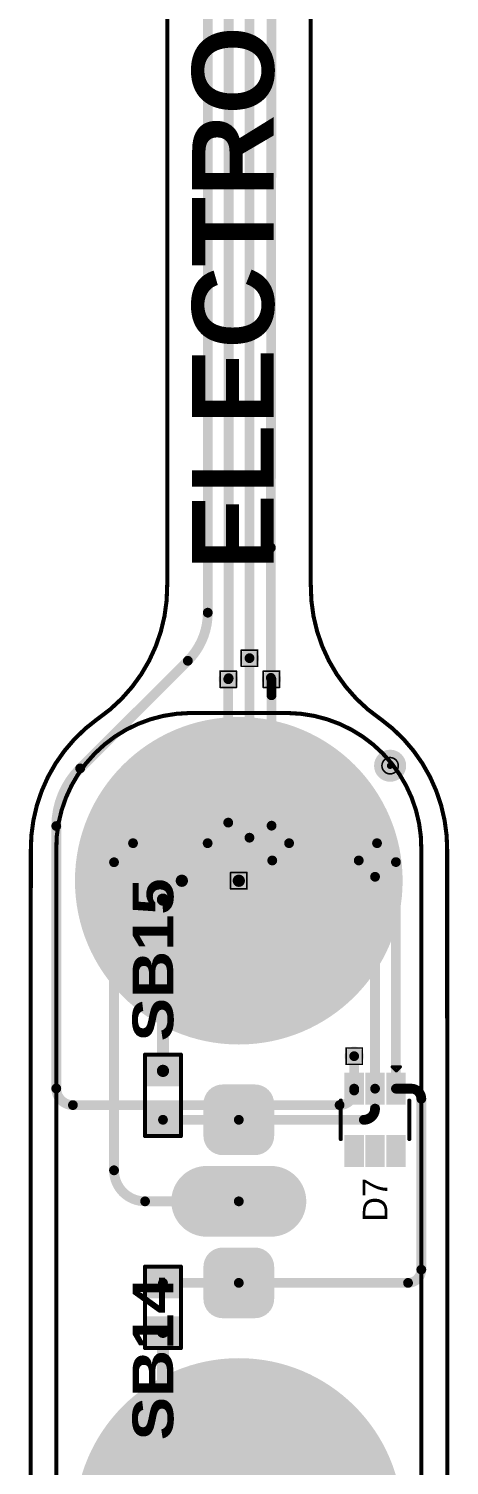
# Model space of a CAD drawing. Header units: inches. Extents: x -17 to 349, y -40 to 215.
# Drawn here: x 40.54 to 53.64, y 5.37 to 50.12 of the extents above; entities that cross this region are included whole.
import ezdxf

# ---------------------------------------------------------------- set-up
doc = ezdxf.new("R2010")
doc.units = ezdxf.units.IN
for name, color, linetype in [('Board Outline', 216, 'Continuous'), ('Bottom Layer', 5, 'Continuous'), ('Bottom Overlay', 54, 'Continuous'), ('Bottom Paste', 16, 'Continuous'), ('Bottom Solder', 6, 'Continuous'), ('Drill Drawing', 1, 'Continuous'), ('Pad Holes', 156, 'Continuous'), ('Top Layer', 1, 'Continuous'), ('Top Overlay', 2, 'Continuous'), ('Top Paste', 8, 'Continuous'), ('Top Solder', 216, 'Continuous'), ('Via Holes', 16, 'Continuous')]:
    doc.layers.add(name, color=color, linetype=linetype)
doc.styles.add('Arial', font='', dxfattribs={"height": 0.2})
doc.styles.add('Arial Black_Bold', font='', dxfattribs={"height": 0.2})
doc.styles.add('Arial_Bold', font='', dxfattribs={"height": 0.2})
doc.styles.get('Arial').set_extended_font_data('Arial')
doc.styles.get('Arial Black_Bold').set_extended_font_data('Arial Black', bold=True)
doc.styles.get('Arial_Bold').set_extended_font_data('Arial', bold=True)

# ---------------------------------------------------------------- blocks, each defined once
blk = doc.blocks.new('S______B______11')
at = {"layer": 'Top Layer'}
for points in [[(-1.143, -0.4445), (-1.143, 0.4445), (-0.3810000000000001, 0.4445), (-0.3809999999999999, -0.4445)], [(0.3810000000000001, -0.4445), (0.3809999999999999, 0.4445), (1.143, 0.4445), (1.143, -0.4445)]]:
    blk.add_hatch(color=1, dxfattribs=at).paths.add_polyline_path(points)
at = {"layer": 'Top Paste'}
for points in [[(-1.143, -0.4445), (-1.143, 0.4445), (-0.3810000000000001, 0.4445), (-0.3809999999999999, -0.4445)], [(0.3810000000000001, -0.4445), (0.3809999999999999, 0.4445), (1.143, 0.4445), (1.143, -0.4445)]]:
    blk.add_hatch(color=8, dxfattribs=at).paths.add_polyline_path(points)
at = {"layer": 'Top Solder'}
for points in [[(-1.2446, -0.5461), (-1.2446, 0.5460999999999999), (-0.2794, 0.5461), (-0.2793999999999999, -0.5460999999999999)], [(0.2794, -0.5461), (0.2793999999999999, 0.5460999999999999), (1.2446, 0.5461), (1.2446, -0.5460999999999999)]]:
    blk.add_hatch(color=216, dxfattribs=at).paths.add_polyline_path(points)
at = {"layer": 'Top Overlay', "const_width": 0.127}
for points in [[(-1.27, -0.5588), (-1.27, 0.5588)], [(1.27, 0.5588), (-1.27, 0.5588)], [(1.27, -0.5588), (1.27, 0.5588)], [(1.27, -0.5588), (-1.27, -0.5588)]]:
    blk.add_lwpolyline(points, dxfattribs=at)
at = {"layer": 'Top Overlay', "const_width": 0.0635}
for points in [[(-1.30175, 0.5588, 1), (-1.23825, 0.5588, 1)], [(-1.30175, 0.5588, 1), (-1.23825, 0.5588, 1)], [(1.23825, 0.5588, 1), (1.30175, 0.5588, 1)], [(1.23825, 0.5588, 1), (1.30175, 0.5588, 1)], [(-1.30175, -0.5588, 1), (-1.23825, -0.5588, 1)], [(-1.30175, -0.5588, 1), (-1.23825, -0.5588, 1)], [(1.23825, -0.5588, 1), (1.30175, -0.5588, 1)], [(1.23825, -0.5588, 1), (1.30175, -0.5588, 1)]]:
    blk.add_lwpolyline(points, format="xyb", close=True, dxfattribs=at)
blk = doc.blocks.new('S______B______12')
at = {"layer": 'Top Layer'}
for points in [[(-1.143, -0.4445), (-1.143, 0.4445), (-0.3809999999999999, 0.4445), (-0.3809999999999999, -0.4445)], [(0.3809999999999999, -0.4445), (0.3809999999999999, 0.4445), (1.143, 0.4445), (1.143, -0.4445)]]:
    blk.add_hatch(color=1, dxfattribs=at).paths.add_polyline_path(points)
at = {"layer": 'Top Paste'}
for points in [[(-1.143, -0.4445), (-1.143, 0.4445), (-0.3809999999999999, 0.4445), (-0.3809999999999999, -0.4445)], [(0.3809999999999999, -0.4445), (0.3809999999999999, 0.4445), (1.143, 0.4445), (1.143, -0.4445)]]:
    blk.add_hatch(color=8, dxfattribs=at).paths.add_polyline_path(points)
at = {"layer": 'Top Solder'}
for points in [[(-1.2446, -0.5460999999999999), (-1.2446, 0.5460999999999999), (-0.2794, 0.5460999999999999), (-0.2794, -0.5460999999999999)], [(0.2794, -0.5460999999999999), (0.2794, 0.5460999999999999), (1.2446, 0.5460999999999999), (1.2446, -0.5460999999999999)]]:
    blk.add_hatch(color=216, dxfattribs=at).paths.add_polyline_path(points)
at = {"layer": 'Top Overlay', "const_width": 0.127}
for points in [[(-1.27, 0.5588), (-1.27, -0.5588)], [(-1.27, 0.5588), (1.27, 0.5588)], [(1.27, 0.5588), (1.27, -0.5588)], [(-1.27, -0.5588), (1.27, -0.5588)]]:
    blk.add_lwpolyline(points, dxfattribs=at)
at = {"layer": 'Top Overlay', "const_width": 0.0635}
for points in [[(-1.30175, 0.5588, 1), (-1.23825, 0.5588, 1)], [(-1.30175, 0.5588, 1), (-1.23825, 0.5588, 1)], [(1.23825, 0.5588, 1), (1.30175, 0.5588, 1)], [(1.23825, 0.5588, 1), (1.30175, 0.5588, 1)], [(-1.30175, -0.5588, 1), (-1.23825, -0.5588, 1)], [(-1.30175, -0.5588, 1), (-1.23825, -0.5588, 1)], [(1.23825, -0.5588, 1), (1.30175, -0.5588, 1)], [(1.23825, -0.5588, 1), (1.30175, -0.5588, 1)]]:
    blk.add_lwpolyline(points, format="xyb", close=True, dxfattribs=at)
blk = doc.blocks.new('SOT_363_25')
at = {"layer": 'Top Layer'}
for points in [[(-0.57000013, 0.8500008399999999), (-0.57000013, 0.4500016399999999), (-1.37000107, 0.4500016399999999), (-1.37000107, 0.8500008399999999)], [(1.37000107, 0.8500008399999999), (1.37000107, 0.4500016399999999), (0.57000013, 0.4500016399999999), (0.57000013, 0.8500008399999999)], [(-0.57000013, 0.1999996), (-0.57000013, -0.1999996), (-1.37000107, -0.1999996), (-1.37000107, 0.1999996)], [(1.37000107, 0.2000021400000001), (1.37000107, -0.1999970599999999), (0.57000013, -0.19999706), (0.57000013, 0.2000021399999999)], [(-0.57000013, -0.4499991), (-0.57000013, -0.8499983), (-1.37000107, -0.8499983), (-1.37000107, -0.4499991)], [(1.37000107, -0.4499991), (1.37000107, -0.8499983), (0.57000013, -0.8499983), (0.57000013, -0.4499991)]]:
    blk.add_hatch(color=1, dxfattribs=at).paths.add_polyline_path(points)
at = {"layer": 'Top Paste'}
for points in [[(-0.57000013, 0.8500008399999999), (-0.57000013, 0.4500016399999999), (-1.37000107, 0.4500016399999999), (-1.37000107, 0.8500008399999999)], [(1.37000107, 0.8500008399999999), (1.37000107, 0.4500016399999999), (0.57000013, 0.4500016399999999), (0.57000013, 0.8500008399999999)], [(-0.57000013, 0.1999996), (-0.57000013, -0.1999996), (-1.37000107, -0.1999996), (-1.37000107, 0.1999996)], [(1.37000107, 0.2000021400000001), (1.37000107, -0.1999970599999999), (0.57000013, -0.19999706), (0.57000013, 0.2000021399999999)], [(-0.57000013, -0.4499991), (-0.57000013, -0.8499983), (-1.37000107, -0.8499983), (-1.37000107, -0.4499991)], [(1.37000107, -0.4499991), (1.37000107, -0.8499983), (0.57000013, -0.8499983), (0.57000013, -0.4499991)]]:
    blk.add_hatch(color=8, dxfattribs=at).paths.add_polyline_path(points)
at = {"layer": 'Top Solder'}
for points in [[(-0.46840013, 0.95160084), (-0.46840013, 0.34840164), (-1.47160107, 0.34840164), (-1.47160107, 0.95160084)], [(1.47160107, 0.95160084), (1.47160107, 0.34840164), (0.46840013, 0.34840164), (0.46840013, 0.95160084)], [(-0.46840013, 0.3015996), (-0.46840013, -0.3015996), (-1.47160107, -0.3015996), (-1.47160107, 0.3015996)], [(1.47160107, 0.30160214), (1.47160107, -0.3015970599999999), (0.46840013, -0.30159706), (0.46840013, 0.30160214)], [(-0.46840013, -0.3483991), (-0.46840013, -0.9515982999999999), (-1.47160107, -0.9515982999999999), (-1.47160107, -0.3483991)], [(1.47160107, -0.3483991), (1.47160107, -0.9515982999999999), (0.46840013, -0.9515982999999999), (0.46840013, -0.3483991)]]:
    blk.add_hatch(color=216, dxfattribs=at).paths.add_polyline_path(points)
at = {"layer": 'Top Overlay'}
for points, const_width in [([(0.5999987999999999, 1.0668), (-0.5999987999999999, 1.0668)], 0.127), ([(-1.651, 0.5334), (-1.65099746, 0.78740254)], 0.0999998), ([(-1.651, 0.5334), (-1.524, 0.6604)], 0.0999998), ([(-1.524, 0.6604), (-1.65099746, 0.78740254)], 0.0999998), ([(-0.6000013399999999, -1.0668), (0.5999987999999999, -1.06679746)], 0.127)]:
    blk.add_lwpolyline(points, dxfattribs=dict(at, const_width=const_width))
for points, const_width in [([(-0.6317487999999999, 1.0668, 1), (-0.5682488, 1.0668, 1)], 0.0635), ([(0.5682488, 1.0668, 1), (0.6317487999999999, 1.0668, 1)], 0.0635), ([(-1.67599868, 0.5334, 1), (-1.62600132, 0.5334, 1)], 0.0499999), ([(-1.67599868, 0.5334, 1), (-1.62600132, 0.5334, 1)], 0.0499999), ([(-1.67599614, 0.78740254, 1), (-1.62599878, 0.78740254, 1)], 0.0499999), ([(-1.67599614, 0.78740254, 1), (-1.62599878, 0.78740254, 1)], 0.0499999), ([(-1.54899868, 0.6604, 1), (-1.49900132, 0.6604, 1)], 0.0499999), ([(-1.54899868, 0.6604, 1), (-1.49900132, 0.6604, 1)], 0.0499999), ([(-0.63175134, -1.0668, 1), (-0.56825134, -1.0668, 1)], 0.0635), ([(0.5682488, -1.06679746, 1), (0.6317487999999999, -1.06679746, 1)], 0.0635)]:
    blk.add_lwpolyline(points, format="xyb", close=True, dxfattribs=dict(at, const_width=const_width))
blk = doc.blocks.new('EMG_2_PAD_B_41')
at = {"layer": 'Bottom Layer'}
h = blk.add_hatch(color=5, dxfattribs=at)
edge = h.paths.add_edge_path()
edge.add_arc((-2.794e-05, 9.987183479999999), 5.00000016, 0, 360)
h = blk.add_hatch(color=5, dxfattribs=at)
edge = h.paths.add_edge_path()
edge.add_arc((2.794e-05, -9.98718602), 5.00000016, 0, 360)
at = {"layer": 'Bottom Paste'}
h = blk.add_hatch(color=16, dxfattribs=at)
edge = h.paths.add_edge_path()
edge.add_arc((-2.794e-05, 9.987183479999999), 5.00000016, 0, 360)
h = blk.add_hatch(color=16, dxfattribs=at)
edge = h.paths.add_edge_path()
edge.add_arc((2.794e-05, -9.98718602), 5.00000016, 0, 360)
at = {"layer": 'Bottom Solder'}
h = blk.add_hatch(color=6, dxfattribs=at)
edge = h.paths.add_edge_path()
edge.add_arc((-2.794e-05, 9.987183479999999), 5.10160016, 0, 360)
h = blk.add_hatch(color=6, dxfattribs=at)
edge = h.paths.add_edge_path()
edge.add_arc((2.794e-05, -9.98718602), 5.10160016, 0, 360)
at = {"layer": 'Bottom Overlay', "const_width": 0.127}
for points in [[(-5.683262699999999, 10.96571086, -0.414213562373095), (-1.53071576, 15.21263404)], [(1.53065988, 15.21263404, -0.4142135623730951), (5.68320682, 10.96571086)], [(-1.53071576, -15.21263658, -0.4142135623730949), (-5.683262699999999, -10.9657134)], [(5.68320682, -10.9657134, -0.4142135623730951), (1.53065988, -15.21263658)]]:
    blk.add_lwpolyline(points, format="xyb", dxfattribs=at)
for points in [[(-1.53071576, 15.21263404), (1.53065988, 15.21263404)], [(-5.683262699999999, -10.96579722), (-5.683262699999999, 10.96562704)], [(5.68320682, -10.9657134), (5.68320682, 10.96571086)], [(-1.53071576, -15.21263658), (1.53065988, -15.21263658)]]:
    blk.add_lwpolyline(points, dxfattribs=at)
at = {"layer": 'Bottom Overlay', "const_width": 0.0635}
for points in [[(-1.56246576, 15.21263404, 1), (-1.49896576, 15.21263404, 1)], [(-1.56246576, 15.21263404, 1), (-1.49896576, 15.21263404, 1)], [(1.49890988, 15.21263404, 1), (1.56240988, 15.21263404, 1)], [(1.49890988, 15.21263404, 1), (1.56240988, 15.21263404, 1)], [(-5.715012699999999, 10.96571086, 1), (-5.6515127, 10.96571086, 1)], [(-5.715012699999999, 10.96562704, 1), (-5.6515127, 10.96562704, 1)], [(5.65145682, 10.96571086, 1), (5.71495682, 10.96571086, 1)], [(5.65145682, 10.96571086, 1), (5.71495682, 10.96571086, 1)], [(-5.715012699999999, -10.9657134, 1), (-5.6515127, -10.9657134, 1)], [(-5.715012699999999, -10.96579722, 1), (-5.6515127, -10.96579722, 1)], [(5.65145682, -10.9657134, 1), (5.71495682, -10.9657134, 1)], [(5.65145682, -10.9657134, 1), (5.71495682, -10.9657134, 1)], [(-1.56246576, -15.21263658, 1), (-1.49896576, -15.21263658, 1)], [(-1.56246576, -15.21263658, 1), (-1.49896576, -15.21263658, 1)], [(1.49890988, -15.21263658, 1), (1.56240988, -15.21263658, 1)], [(1.49890988, -15.21263658, 1), (1.56240988, -15.21263658, 1)]]:
    blk.add_lwpolyline(points, format="xyb", close=True, dxfattribs=at)
blk = doc.blocks.new('T____P____SMD_3_P____50')
at = {"layer": 'Top Layer'}
h = blk.add_hatch(color=1, dxfattribs=at)
edge = h.paths.add_edge_path()
edge.add_arc((-0.50000154, 3.04000154), 0.499999, 90, 180)
edge.add_line((-1.00000054, 3.04000154), (-1.00000054, 2.03999846))
edge.add_arc((-0.50000154, 2.03999846), 0.499999, 180, 270)
edge.add_line((-0.5000015400000001, 1.53999946), (0.5000015399999999, 1.53999946))
edge.add_arc((0.50000154, 2.03999846), 0.499999, 270, 360)
edge.add_line((1.00000054, 2.03999846), (1.00000054, 3.04000154))
edge.add_arc((0.50000154, 3.04000154), 0.499999, 0, 90)
edge.add_line((0.50000154, 3.54000054), (-0.50000154, 3.54000054))
h = blk.add_hatch(color=1, dxfattribs=at)
edge = h.paths.add_edge_path()
edge.add_arc((-0.9999992699999999, 0), 1.00000054, 90, 270)
edge.add_line((-0.9999992700000001, -1.00000054), (0.9999992699999997, -1.00000054))
edge.add_arc((0.9999992699999999, 0), 1.00000054, 270, 450)
edge.add_line((0.99999927, 1.00000054), (-0.9999992699999998, 1.00000054))
h = blk.add_hatch(color=1, dxfattribs=at)
edge = h.paths.add_edge_path()
edge.add_arc((-0.50000154, -2.03999846), 0.499999, 90, 180)
edge.add_line((-1.00000054, -2.03999846), (-1.00000054, -3.04000154))
edge.add_arc((-0.50000154, -3.04000154), 0.499999, 180, 270)
edge.add_line((-0.5000015400000001, -3.54000054), (0.5000015399999999, -3.54000054))
edge.add_arc((0.50000154, -3.04000154), 0.499999, 270, 360)
edge.add_line((1.00000054, -3.04000154), (1.00000054, -2.03999846))
edge.add_arc((0.50000154, -2.03999846), 0.499999, 0, 90)
edge.add_line((0.50000154, -1.53999946), (-0.50000154, -1.53999946))
at = {"layer": 'Top Paste'}
h = blk.add_hatch(color=8, dxfattribs=at)
edge = h.paths.add_edge_path()
edge.add_arc((-0.50000154, 3.04000154), 0.499999, 90, 180)
edge.add_line((-1.00000054, 3.04000154), (-1.00000054, 2.03999846))
edge.add_arc((-0.50000154, 2.03999846), 0.499999, 180, 270)
edge.add_line((-0.5000015400000001, 1.53999946), (0.5000015399999999, 1.53999946))
edge.add_arc((0.50000154, 2.03999846), 0.499999, 270, 360)
edge.add_line((1.00000054, 2.03999846), (1.00000054, 3.04000154))
edge.add_arc((0.50000154, 3.04000154), 0.499999, 0, 90)
edge.add_line((0.50000154, 3.54000054), (-0.50000154, 3.54000054))
h = blk.add_hatch(color=8, dxfattribs=at)
edge = h.paths.add_edge_path()
edge.add_arc((-0.9999992699999999, 0), 1.00000054, 90, 270)
edge.add_line((-0.9999992700000001, -1.00000054), (0.9999992699999997, -1.00000054))
edge.add_arc((0.9999992699999999, 0), 1.00000054, 270, 450)
edge.add_line((0.99999927, 1.00000054), (-0.9999992699999998, 1.00000054))
h = blk.add_hatch(color=8, dxfattribs=at)
edge = h.paths.add_edge_path()
edge.add_arc((-0.50000154, -2.03999846), 0.499999, 90, 180)
edge.add_line((-1.00000054, -2.03999846), (-1.00000054, -3.04000154))
edge.add_arc((-0.50000154, -3.04000154), 0.499999, 180, 270)
edge.add_line((-0.5000015400000001, -3.54000054), (0.5000015399999999, -3.54000054))
edge.add_arc((0.50000154, -3.04000154), 0.499999, 270, 360)
edge.add_line((1.00000054, -3.04000154), (1.00000054, -2.03999846))
edge.add_arc((0.50000154, -2.03999846), 0.499999, 0, 90)
edge.add_line((0.50000154, -1.53999946), (-0.50000154, -1.53999946))
at = {"layer": 'Top Solder'}
h = blk.add_hatch(color=216, dxfattribs=at)
edge = h.paths.add_edge_path()
edge.add_arc((-0.50000154, 3.04000154), 0.601599, 90, 180)
edge.add_line((-1.10160054, 3.04000154), (-1.10160054, 2.03999846))
edge.add_arc((-0.50000154, 2.03999846), 0.601599, 180, 270)
edge.add_line((-0.5000015400000001, 1.43839946), (0.5000015399999999, 1.43839946))
edge.add_arc((0.50000154, 2.03999846), 0.601599, 270, 360)
edge.add_line((1.10160054, 2.03999846), (1.10160054, 3.04000154))
edge.add_arc((0.50000154, 3.04000154), 0.601599, 0, 90)
edge.add_line((0.50000154, 3.64160054), (-0.50000154, 3.64160054))
h = blk.add_hatch(color=216, dxfattribs=at)
edge = h.paths.add_edge_path()
edge.add_arc((-0.9999992699999999, 0), 1.10160054, 90, 270)
edge.add_line((-0.9999992700000001, -1.10160054), (0.9999992699999997, -1.10160054))
edge.add_arc((0.9999992699999999, 0), 1.10160054, 270, 450)
edge.add_line((0.99999927, 1.10160054), (-0.9999992699999998, 1.10160054))
h = blk.add_hatch(color=216, dxfattribs=at)
edge = h.paths.add_edge_path()
edge.add_arc((-0.50000154, -2.03999846), 0.601599, 90, 180)
edge.add_line((-1.10160054, -2.03999846), (-1.10160054, -3.04000154))
edge.add_arc((-0.50000154, -3.04000154), 0.601599, 180, 270)
edge.add_line((-0.5000015400000001, -3.64160054), (0.5000015399999999, -3.64160054))
edge.add_arc((0.50000154, -3.04000154), 0.601599, 270, 360)
edge.add_line((1.10160054, -3.04000154), (1.10160054, -2.03999846))
edge.add_arc((0.50000154, -2.03999846), 0.601599, 0, 90)
edge.add_line((0.50000154, -1.43839946), (-0.50000154, -1.43839946))

msp = doc.modelspace()

# ---------------------------------------------------------------- hatches: boundary and pattern name
at = {"layer": 'Bottom Layer'}
h = msp.add_hatch(color=5, dxfattribs=at)
edge = h.paths.add_edge_path()
edge.add_arc((47.41790872, 30.51023362), 0.2999994, 0, 360)
h = msp.add_hatch(color=5, dxfattribs=at)
edge = h.paths.add_edge_path()
edge.add_arc((46.75623364, 29.85424814), 0.2999994, 0, 360)
h = msp.add_hatch(color=5, dxfattribs=at)
edge = h.paths.add_edge_path()
edge.add_arc((48.10243363999999, 29.85424814), 0.2999994, 0, 360)
h = msp.add_hatch(color=5, dxfattribs=at)
edge = h.paths.add_edge_path()
edge.add_arc((47.08547606, 23.5761784), 0.2999994, 0, 360)
h = msp.add_hatch(color=5, dxfattribs=at)
edge = h.paths.add_edge_path()
edge.add_arc((50.67823494, 18.11147762), 0.2999994, 0, 360)
at = {"layer": 'Bottom Solder'}
h = msp.add_hatch(color=6, dxfattribs=at)
edge = h.paths.add_edge_path()
edge.add_arc((51.7969246, 27.15935132), 0.1016, 0, 360)
at = {"layer": 'Pad Holes'}
h = msp.add_hatch(color=7, dxfattribs=at)
edge = h.paths.add_edge_path()
edge.add_arc((51.7969246, 27.15935132), 0.499999, 0, 360)
at = {"layer": 'Top Layer'}
h = msp.add_hatch(color=1, dxfattribs=at)
edge = h.paths.add_edge_path()
edge.add_arc((47.41790872, 30.51023362), 0.2999994, 0, 360)
h = msp.add_hatch(color=1, dxfattribs=at)
edge = h.paths.add_edge_path()
edge.add_arc((46.75623364, 29.85424814), 0.2999994, 0, 360)
h = msp.add_hatch(color=1, dxfattribs=at)
edge = h.paths.add_edge_path()
edge.add_arc((48.10243363999999, 29.85424814), 0.2999994, 0, 360)
h = msp.add_hatch(color=1, dxfattribs=at)
edge = h.paths.add_edge_path()
edge.add_arc((47.08547606, 23.5761784), 0.2999994, 0, 360)
h = msp.add_hatch(color=1, dxfattribs=at)
edge = h.paths.add_edge_path()
edge.add_arc((50.67823494, 18.11147762), 0.2999994, 0, 360)
at = {"layer": 'Top Solder'}
h = msp.add_hatch(color=216, dxfattribs=at)
edge = h.paths.add_edge_path()
edge.add_arc((51.7969246, 27.15935132), 0.1016, 0, 360)
at = {"layer": 'Via Holes'}
h = msp.add_hatch(color=7, dxfattribs=at)
edge = h.paths.add_edge_path()
edge.add_arc((47.41790872, 30.51023362), 0.1499997, 0, 360)
h = msp.add_hatch(color=7, dxfattribs=at)
edge = h.paths.add_edge_path()
edge.add_arc((46.75623364, 29.85424814), 0.1499997, 0, 360)
h = msp.add_hatch(color=7, dxfattribs=at)
edge = h.paths.add_edge_path()
edge.add_arc((48.10243363999999, 29.85424814), 0.1499997, 0, 360)
h = msp.add_hatch(color=7, dxfattribs=at)
edge = h.paths.add_edge_path()
edge.add_arc((47.08547606, 23.5761784), 0.1499997, 0, 360)
h = msp.add_hatch(color=7, dxfattribs=at)
edge = h.paths.add_edge_path()
edge.add_arc((50.67823494, 18.11147762), 0.1499997, 0, 360)

# ---------------------------------------------------------------- linework, layer by layer
at = {"layer": 'Board Outline', "const_width": 0.127}
for points in [[(44.85679624, 32.79238044), (44.85679624, 51.11604712)], [(49.32679492, 32.79236774), (49.32679492, 51.11594298)], [(40.6085548, 2.64836656), (40.60871482, 24.50402262)], [(53.57488903999999, 24.50406326), (53.5749246, 2.64831068)]]:
    msp.add_lwpolyline(points, dxfattribs=at)
for points in [[(44.85649143999999, 32.79238044, -0.2500687460615742), (42.68791564, 28.61523106)], [(51.49568821999999, 28.61521836, -0.2500687460615744), (49.32711242, 32.79236774)], [(40.60871482, 24.50402262, -0.2441754300213252), (42.68644243999999, 28.61727575999999)], [(51.49716142, 28.61726306, -0.2441754300213249), (53.57488903999999, 24.50400992)]]:
    msp.add_lwpolyline(points, format="xyb", dxfattribs=at)
at = {"layer": 'Board Outline', "const_width": 0.0635}
for points in [[(44.82474144, 32.79238044, 1), (44.88824144, 32.79238044, 1)], [(44.82504624, 32.79238044, 1), (44.88854624, 32.79238044, 1)], [(49.29504492, 32.79236774, 1), (49.35854492, 32.79236774, 1)], [(49.29536242, 32.79236774, 1), (49.35886241999999, 32.79236774, 1)], [(42.65469244, 28.61727575999999, 1), (42.71819244, 28.61727575999999, 1)], [(42.65616564, 28.61523106, 1), (42.71966564, 28.61523106, 1)], [(51.46393822, 28.61521836, 1), (51.52743822, 28.61521836, 1)], [(51.46541142, 28.61726306, 1), (51.52891142, 28.61726306, 1)], [(40.57696481999999, 24.50402262, 1), (40.64046482, 24.50402262, 1)], [(40.57696481999999, 24.50402262, 1), (40.64046482, 24.50402262, 1)], [(53.54313904, 24.50406326, 1), (53.60663904, 24.50406326, 1)], [(53.54313904, 24.50400992, 1), (53.60663904, 24.50400992, 1)]]:
    msp.add_lwpolyline(points, format="xyb", close=True, dxfattribs=at)
at = {"layer": 'Bottom Layer', "const_width": 0.3048}
for points in [[(46.11947087999999, 31.92775682), (46.11947087999999, 51.25722031999999)], [(46.76946958, 29.88620134), (46.76946958, 51.18009576)], [(47.41947081999999, 30.51179572), (47.41947081999999, 51.18012878)], [(48.08393736, 33.95362526), (48.10302291999999, 51.20201088)], [(48.08393736, 29.89890134), (48.08393736, 33.95362526)], [(42.1462454, 27.07669972), (45.49875075999999, 30.42920508)], [(47.41790872, 30.51023362), (47.41947081999999, 30.51179572)], [(41.40229718, 17.10480958), (41.40229718, 25.28064794)], [(50.67823494, 17.04146706), (50.67823494, 18.11147762)], [(41.91962914, 16.58747762), (50.22424549999999, 16.58747762)]]:
    msp.add_lwpolyline(points, dxfattribs=at)
at = {"layer": 'Bottom Layer', "const_width": 0.1524}
for points in [[(48.00773736, 33.95362526, 1), (48.16013736, 33.95362526, 1)], [(48.00773736, 33.95362526, 1), (48.16013736, 33.95362526, 1)], [(46.04327088, 31.92775682, 1), (46.19567088, 31.92775682, 1)], [(46.04327088, 31.92775682, 1), (46.19567088, 31.92775682, 1)], [(45.42255076, 30.42920508, 1), (45.57495076, 30.42920508, 1)], [(45.42255076, 30.42920508, 1), (45.57495076, 30.42920508, 1)], [(47.34170871999999, 30.51023362, 1), (47.49410871999999, 30.51023362, 1)], [(47.34327082, 30.51179572, 1), (47.49567082, 30.51179572, 1)], [(47.34327082, 30.51179572, 1), (47.49567082, 30.51179572, 1)], [(46.68003364, 29.85424814, 1), (46.83243364, 29.85424814, 1)], [(46.68003364, 29.85424814, 1), (46.83243364, 29.85424814, 1)], [(46.69170748, 29.88243198, 1), (46.84410748, 29.88243198, 1)], [(46.69326958, 29.88620134, 1), (46.84566958, 29.88620134, 1)], [(46.69326958, 29.88620134, 1), (46.84566958, 29.88620134, 1)], [(48.00773736, 29.89890134, 1), (48.16013736, 29.89890134, 1)], [(48.00773736, 29.89890134, 1), (48.16013736, 29.89890134, 1)], [(48.02623364, 29.85424814, 1), (48.17863364, 29.85424814, 1)], [(42.0700454, 27.07669972, 1), (42.2224454, 27.07669972, 1)], [(42.0700454, 27.07669972, 1), (42.2224454, 27.07669972, 1)], [(41.32609718, 25.28064794, 1), (41.47849718, 25.28064794, 1)], [(41.32609718, 25.28064794, 1), (41.47849718, 25.28064794, 1)], [(50.60203494, 18.11147762, 1), (50.75443494, 18.11147762, 1)], [(41.32609718, 17.10480958, 1), (41.47849718, 17.10480958, 1)], [(41.32609718, 17.10480958, 1), (41.47849718, 17.10480958, 1)], [(50.60203494, 17.04146706, 1), (50.75443494, 17.04146706, 1)], [(50.60203494, 17.04146706, 1), (50.75443494, 17.04146706, 1)], [(41.84342914, 16.58747762, 1), (41.99582914, 16.58747762, 1)], [(41.84342914, 16.58747762, 1), (41.99582914, 16.58747762, 1)], [(50.14804549999999, 16.58747762, 1), (50.3004455, 16.58747762, 1)], [(50.14804549999999, 16.58747762, 1), (50.3004455, 16.58747762, 1)]]:
    msp.add_lwpolyline(points, format="xyb", close=True, dxfattribs=at)
at = {"layer": 'Bottom Layer', "const_width": 0.3048}
for points in [[(46.11947087999999, 31.92775682, -0.198912367379658), (45.49875075999999, 30.42920508)], [(46.76946958, 29.88620134, -0.198912367379658), (46.75623364, 29.85424814)], [(46.76790748, 29.88243198, -0.198912367379658), (46.75623364, 29.85424814)], [(48.10243363999999, 29.85424814, -0.198912367379658), (48.08393736, 29.89890134)], [(41.40229718, 25.28064794, -0.198912367379658), (42.1462454, 27.07669972)], [(41.91962914, 16.58747762, -0.4142135623730951), (41.40229718, 17.10480958)], [(50.67823494, 17.04146706, -0.4142135623730951), (50.22424549999999, 16.58747762)]]:
    msp.add_lwpolyline(points, format="xyb", dxfattribs=at)
at = {"layer": 'Drill Drawing', "const_width": 0.0508}
for points in [[(47.16390871999999, 30.76423362), (47.67190872, 30.76423362)], [(47.16390871999999, 30.25623362), (47.16390871999999, 30.76423362)], [(47.67190872, 30.25623362), (47.67190872, 30.76423362)], [(46.50223364, 30.10824814), (47.01023364, 30.10824814)], [(46.50223364, 29.60024813999999), (46.50223364, 30.10824814)], [(47.01023364, 29.60024813999999), (47.01023364, 30.10824814)], [(47.16390871999999, 30.25623362), (47.67190872, 30.25623362)], [(47.84843364, 30.10824814), (48.35643364, 30.10824814)], [(47.84843364, 29.60024813999999), (47.84843364, 30.10824814)], [(48.35643364, 29.60024813999999), (48.35643364, 30.10824814)], [(46.50223364, 29.60024813999999), (47.01023364, 29.60024813999999)], [(47.84843364, 29.60024813999999), (48.35643364, 29.60024813999999)], [(46.83147606, 23.8301784), (47.33947606, 23.8301784)], [(46.83147606, 23.3221784), (46.83147606, 23.8301784)], [(47.33947606, 23.3221784), (47.33947606, 23.8301784)], [(46.83147606, 23.3221784), (47.33947606, 23.3221784)], [(50.42423494, 18.36547762), (50.93223494, 18.36547762)], [(50.42423494, 17.85747762), (50.42423494, 18.36547762)], [(50.93223494, 17.85747762), (50.93223494, 18.36547762)], [(50.42423494, 17.85747762), (50.93223494, 17.85747762)]]:
    msp.add_lwpolyline(points, dxfattribs=at)
at = {"layer": 'Drill Drawing'}
for points, const_width in [([(47.15120872, 30.76423362, 1), (47.17660872, 30.76423362, 1)], 0.0254), ([(47.15120872, 30.76423362, 1), (47.17660872, 30.76423362, 1)], 0.0254), ([(47.65920872, 30.76423362, 1), (47.68460872, 30.76423362, 1)], 0.0254), ([(47.65920872, 30.76423362, 1), (47.68460872, 30.76423362, 1)], 0.0254), ([(46.48953364, 30.10824814, 1), (46.51493364, 30.10824814, 1)], 0.0254), ([(46.48953364, 30.10824814, 1), (46.51493364, 30.10824814, 1)], 0.0254), ([(46.99753364, 30.10824814, 1), (47.02293364, 30.10824814, 1)], 0.0254), ([(46.99753364, 30.10824814, 1), (47.02293364, 30.10824814, 1)], 0.0254), ([(47.15120872, 30.25623362, 1), (47.17660872, 30.25623362, 1)], 0.0254), ([(47.15120872, 30.25623362, 1), (47.17660872, 30.25623362, 1)], 0.0254), ([(47.65920872, 30.25623362, 1), (47.68460872, 30.25623362, 1)], 0.0254), ([(47.65920872, 30.25623362, 1), (47.68460872, 30.25623362, 1)], 0.0254), ([(47.83573363999999, 30.10824814, 1), (47.86113364, 30.10824814, 1)], 0.0254), ([(47.83573363999999, 30.10824814, 1), (47.86113364, 30.10824814, 1)], 0.0254), ([(48.34373364, 30.10824814, 1), (48.36913363999999, 30.10824814, 1)], 0.0254), ([(48.34373364, 30.10824814, 1), (48.36913363999999, 30.10824814, 1)], 0.0254), ([(46.48953364, 29.60024813999999, 1), (46.51493364, 29.60024813999999, 1)], 0.0254), ([(46.48953364, 29.60024813999999, 1), (46.51493364, 29.60024813999999, 1)], 0.0254), ([(46.99753364, 29.60024813999999, 1), (47.02293364, 29.60024813999999, 1)], 0.0254), ([(46.99753364, 29.60024813999999, 1), (47.02293364, 29.60024813999999, 1)], 0.0254), ([(47.83573363999999, 29.60024813999999, 1), (47.86113364, 29.60024813999999, 1)], 0.0254), ([(47.83573363999999, 29.60024813999999, 1), (47.86113364, 29.60024813999999, 1)], 0.0254), ([(48.34373364, 29.60024813999999, 1), (48.36913363999999, 29.60024813999999, 1)], 0.0254), ([(48.34373364, 29.60024813999999, 1), (48.36913363999999, 29.60024813999999, 1)], 0.0254), ([(52.0509246, 27.15935132, 1), (51.5429246, 27.15935132, 1)], 0.0508), ([(51.5302246, 27.15935132, 1), (51.55562459999999, 27.15935132, 1)], 0.0254), ([(52.03822459999999, 27.15935132, 1), (52.06362459999999, 27.15935132, 1)], 0.0254), ([(46.81877606, 23.8301784, 1), (46.84417606, 23.8301784, 1)], 0.0254), ([(46.81877606, 23.8301784, 1), (46.84417606, 23.8301784, 1)], 0.0254), ([(47.32677605999999, 23.8301784, 1), (47.35217606, 23.8301784, 1)], 0.0254), ([(47.32677605999999, 23.8301784, 1), (47.35217606, 23.8301784, 1)], 0.0254), ([(46.81877606, 23.3221784, 1), (46.84417606, 23.3221784, 1)], 0.0254), ([(46.81877606, 23.3221784, 1), (46.84417606, 23.3221784, 1)], 0.0254), ([(47.32677605999999, 23.3221784, 1), (47.35217606, 23.3221784, 1)], 0.0254), ([(47.32677605999999, 23.3221784, 1), (47.35217606, 23.3221784, 1)], 0.0254), ([(50.41153494, 18.36547762, 1), (50.43693494, 18.36547762, 1)], 0.0254), ([(50.41153494, 18.36547762, 1), (50.43693494, 18.36547762, 1)], 0.0254), ([(50.91953494, 18.36547762, 1), (50.94493494, 18.36547762, 1)], 0.0254), ([(50.91953494, 18.36547762, 1), (50.94493494, 18.36547762, 1)], 0.0254), ([(50.41153494, 17.85747762, 1), (50.43693494, 17.85747762, 1)], 0.0254), ([(50.41153494, 17.85747762, 1), (50.43693494, 17.85747762, 1)], 0.0254), ([(50.91953494, 17.85747762, 1), (50.94493494, 17.85747762, 1)], 0.0254), ([(50.91953494, 17.85747762, 1), (50.94493494, 17.85747762, 1)], 0.0254)]:
    msp.add_lwpolyline(points, format="xyb", close=True, dxfattribs=dict(at, const_width=const_width))
at = {"layer": 'Top Layer'}
for points, const_width in [([(47.41790872, 24.91743302), (47.41790872, 30.51023362)], 0.3048), ([(46.75623364, 25.38710442), (46.75623364, 29.85424814)], 0.3048), ([(48.10243363999999, 29.35513814), (48.10243363999999, 29.85424814)], 0.3048), ([(48.10243363999999, 29.35513814), (48.10562388, 29.35513814)], 0.3048), ([(48.10562388, 25.29209318), (48.10562388, 29.35513814)], 0.3048), ([(43.7922416, 24.7465215), (46.11565072, 24.7465215)], 0.3048), ([(48.65119556, 24.7465215), (51.39006231999999, 24.7465215)], 0.3048), ([(43.20023364, 14.55547762), (43.20023364, 24.15277618)], 0.3048), ([(48.12786412, 24.20747762), (50.82023364, 24.20747762)], 0.3048), ([(51.97823488, 17.0989371), (51.97823488, 24.15834894)], 0.3048), ([(45.3119871, 23.5761784), (47.08547606, 23.5761784)], 0.3809999999999999), ([(51.32823364, 17.0989371), (51.32823364, 23.69947762)], 0.3048), ([(44.72423363999999, 17.6529365), (44.72423363999999, 22.98842494)], 0.3809999999999999), ([(50.67823494, 17.0989371), (50.67823494, 18.11147762)], 0.3048), ([(51.32823364, 16.47819666), (51.32823364, 17.0989371)], 0.3048), ([(51.97823488, 17.0989371), (52.45335203999999, 17.0989371)], 0.3048), ([(52.76871082, 11.46209544), (52.76871082, 16.78357832)], 0.3048), ([(44.72423363999999, 16.1289365), (47.08555988, 16.1289365)], 0.3048), ([(47.08555988, 16.1289365), (50.97897348, 16.1289365)], 0.3048), ([(44.16677476, 13.5889365), (47.08555988, 13.5889365)], 0.3048), ([(44.72423363999999, 11.0489365), (47.08555988, 11.0489365)], 0.3048), ([(47.08555988, 11.0489365), (52.35555188, 11.0489365)], 0.3048), ([(44.72423363999999, 4.09484576), (44.72423363999999, 9.524936499999999)], 0.3809999999999999)]:
    msp.add_lwpolyline(points, dxfattribs=dict(at, const_width=const_width))
for points, const_width in [([(47.34170871999999, 30.51023362, 1), (47.49410871999999, 30.51023362, 1)], 0.1524), ([(46.68003364, 29.85424814, 1), (46.83243364, 29.85424814, 1)], 0.1524), ([(48.02623364, 29.85424814, 1), (48.17863364, 29.85424814, 1)], 0.1524), ([(48.02623364, 29.35513814, 1), (48.17863364, 29.35513814, 1)], 0.1524), ([(48.02623364, 29.35513814, 1), (48.17863364, 29.35513814, 1)], 0.1524), ([(48.02942388, 29.35513814, 1), (48.18182388, 29.35513814, 1)], 0.1524), ([(48.02942388, 29.35513814, 1), (48.18182388, 29.35513814, 1)], 0.1524), ([(46.68003364, 25.38710442, 1), (46.83243364, 25.38710442, 1)], 0.1524), ([(46.68003364, 25.38710442, 1), (46.83243364, 25.38710442, 1)], 0.1524), ([(47.34170871999999, 24.91743302, 1), (47.49410871999999, 24.91743302, 1)], 0.1524), ([(47.34170871999999, 24.91743302, 1), (47.49410871999999, 24.91743302, 1)], 0.1524), ([(48.02942388, 25.29209318, 1), (48.18182388, 25.29209318, 1)], 0.1524), ([(48.02942388, 25.29209318, 1), (48.18182388, 25.29209318, 1)], 0.1524), ([(43.7160416, 24.7465215, 1), (43.8684416, 24.7465215, 1)], 0.1524), ([(43.7160416, 24.7465215, 1), (43.8684416, 24.7465215, 1)], 0.1524), ([(46.03945072, 24.7465215, 1), (46.19185072, 24.7465215, 1)], 0.1524), ([(46.03945072, 24.7465215, 1), (46.19185072, 24.7465215, 1)], 0.1524), ([(48.57499556, 24.7465215, 1), (48.72739556, 24.7465215, 1)], 0.1524), ([(48.57499556, 24.7465215, 1), (48.72739556, 24.7465215, 1)], 0.1524), ([(51.31386232000001, 24.7465215, 1), (51.46626232, 24.7465215, 1)], 0.1524), ([(51.31386232000001, 24.7465215, 1), (51.46626232, 24.7465215, 1)], 0.1524), ([(43.12403364, 24.15277618, 1), (43.27643364, 24.15277618, 1)], 0.1524), ([(43.12403364, 24.15277618, 1), (43.27643364, 24.15277618, 1)], 0.1524), ([(48.05166412, 24.20747762, 1), (48.20406412, 24.20747762, 1)], 0.1524), ([(48.05166412, 24.20747762, 1), (48.20406412, 24.20747762, 1)], 0.1524), ([(50.74403364, 24.20747762, 1), (50.89643363999999, 24.20747762, 1)], 0.1524), ([(50.74403364, 24.20747762, 1), (50.89643363999999, 24.20747762, 1)], 0.1524), ([(51.90203488, 24.15834894, 1), (52.05443488, 24.15834894, 1)], 0.1524), ([(51.90203488, 24.15834894, 1), (52.05443488, 24.15834894, 1)], 0.1524), ([(45.2167371, 23.5761784, 1), (45.4072371, 23.5761784, 1)], 0.1905), ([(45.2167371, 23.5761784, 1), (45.4072371, 23.5761784, 1)], 0.1905), ([(46.99022606, 23.5761784, 1), (47.18072606, 23.5761784, 1)], 0.1905), ([(51.25203364, 23.69947762, 1), (51.40443363999999, 23.69947762, 1)], 0.1524), ([(51.25203364, 23.69947762, 1), (51.40443363999999, 23.69947762, 1)], 0.1524), ([(44.62898364, 22.98842494, 1), (44.81948364, 22.98842494, 1)], 0.1905), ([(44.62898364, 22.98842494, 1), (44.81948364, 22.98842494, 1)], 0.1905), ([(50.60203494, 18.11147762, 1), (50.75443494, 18.11147762, 1)], 0.1524), ([(44.62898364, 17.6529365, 1), (44.81948364, 17.6529365, 1)], 0.1905), ([(50.60203494, 17.0989371, 1), (50.75443494, 17.0989371, 1)], 0.1524), ([(51.25203364, 17.0989371, 1), (51.40443363999999, 17.0989371, 1)], 0.1524), ([(51.25203364, 17.0989371, 1), (51.40443363999999, 17.0989371, 1)], 0.1524), ([(51.90203488, 17.0989371, 1), (52.05443488, 17.0989371, 1)], 0.1524), ([(51.90203488, 17.0989371, 1), (52.05443488, 17.0989371, 1)], 0.1524), ([(52.37715204, 17.0989371, 1), (52.52955204, 17.0989371, 1)], 0.1524), ([(52.37715204, 17.0989371, 1), (52.52955204, 17.0989371, 1)], 0.1524), ([(51.25203364, 16.47819666, 1), (51.40443363999999, 16.47819666, 1)], 0.1524), ([(51.25203364, 16.47819666, 1), (51.40443363999999, 16.47819666, 1)], 0.1524), ([(52.69251082, 16.78357832, 1), (52.84491082, 16.78357832, 1)], 0.1524), ([(52.69251082, 16.78357832, 1), (52.84491082, 16.78357832, 1)], 0.1524), ([(44.64803364, 16.1289365, 1), (44.80043364, 16.1289365, 1)], 0.1524), ([(47.00935988, 16.1289365, 1), (47.16175988, 16.1289365, 1)], 0.1524), ([(47.00935988, 16.1289365, 1), (47.16175988, 16.1289365, 1)], 0.1524), ([(50.90277347999999, 16.1289365, 1), (51.05517348, 16.1289365, 1)], 0.1524), ([(50.90277347999999, 16.1289365, 1), (51.05517348, 16.1289365, 1)], 0.1524), ([(43.12403364, 14.55547762, 1), (43.27643364, 14.55547762, 1)], 0.1524), ([(43.12403364, 14.55547762, 1), (43.27643364, 14.55547762, 1)], 0.1524), ([(44.09057476, 13.5889365, 1), (44.24297476, 13.5889365, 1)], 0.1524), ([(44.09057476, 13.5889365, 1), (44.24297476, 13.5889365, 1)], 0.1524), ([(47.00935988, 13.5889365, 1), (47.16175988, 13.5889365, 1)], 0.1524), ([(44.64803364, 11.0489365, 1), (44.80043364, 11.0489365, 1)], 0.1524), ([(47.00935988, 11.0489365, 1), (47.16175988, 11.0489365, 1)], 0.1524), ([(47.00935988, 11.0489365, 1), (47.16175988, 11.0489365, 1)], 0.1524), ([(52.27935188, 11.0489365, 1), (52.43175187999999, 11.0489365, 1)], 0.1524), ([(52.27935188, 11.0489365, 1), (52.43175187999999, 11.0489365, 1)], 0.1524), ([(52.69251082, 11.46209544, 1), (52.84491082, 11.46209544, 1)], 0.1524), ([(52.69251082, 11.46209544, 1), (52.84491082, 11.46209544, 1)], 0.1524), ([(44.62898364, 9.524936499999999, 1), (44.81948364, 9.524936499999999, 1)], 0.1905)]:
    msp.add_lwpolyline(points, format="xyb", close=True, dxfattribs=dict(at, const_width=const_width))
for points, const_width in [([(46.75623364, 25.38710442, -0.4142135623730951), (46.11565072, 24.7465215)], 0.3048), ([(48.12786412, 24.20747762, -0.4142135623730951), (47.41790872, 24.91743302)], 0.3048), ([(48.65119556, 24.7465215, -0.4142135623730951), (48.10562388, 25.29209318)], 0.3048), ([(43.20023364, 24.15277618, -0.4150718017976006), (43.7922416, 24.7465215)], 0.3048), ([(51.39006231999999, 24.7465215, -0.4142135623730951), (51.97823488, 24.15834894)], 0.3048), ([(50.82023364, 24.20747762, -0.4142135623730951), (51.32823364, 23.69947762)], 0.3048), ([(44.72423363999999, 22.98842494, -0.4142135623730951), (45.3119871, 23.5761784)], 0.3809999999999999), ([(52.45335203999999, 17.0989371, -0.4142135623730951), (52.76871082, 16.78357832)], 0.3048), ([(51.32823364, 16.47819666, -0.4142135623730951), (50.97897348, 16.1289365)], 0.3048), ([(44.16677476, 13.5889365, -0.4142135623730951), (43.20023364, 14.55547762)], 0.3048), ([(52.76871082, 11.46209544, -0.4142135623730951), (52.35555188, 11.0489365)], 0.3048)]:
    msp.add_lwpolyline(points, format="xyb", dxfattribs=dict(at, const_width=const_width))

# ---------------------------------------------------------------- block references
msp.add_blockref('EMG_2_PAD_B_41', (47.085504, 13.58899238))
for name, p, rotation in [('S______B______11', (44.72423363999999, 16.8909365), 270), ('SOT_363_25', (51.32823364, 16.1289365), 270), ('T____P____SMD_3_P____50', (47.08555988, 13.5889365), 180), ('S______B______12', (44.72423363999999, 10.2869365), 90)]:
    msp.add_blockref(name, p, dxfattribs=dict(rotation=rotation))

# ---------------------------------------------------------------- texts
at = {"layer": 'Top Overlay'}
for s, height, style, p in [('ELECTRODE # 6', 2.54, 'Arial_Bold', (48.17341902, 33.2504796)), ('SB15', 1.27, 'Arial Black_Bold', (45.04576462, 18.56970632)), ('D7', 0.7619999999999999, 'Arial', (51.70910917999999, 12.95420066)), ('SB14', 1.27, 'Arial Black_Bold', (45.04576462, 6.14030776))]:
    msp.add_text(s, height=height, rotation=90, dxfattribs=dict(at, style=style)).set_placement(p)

doc.saveas('drawing.dxf')
